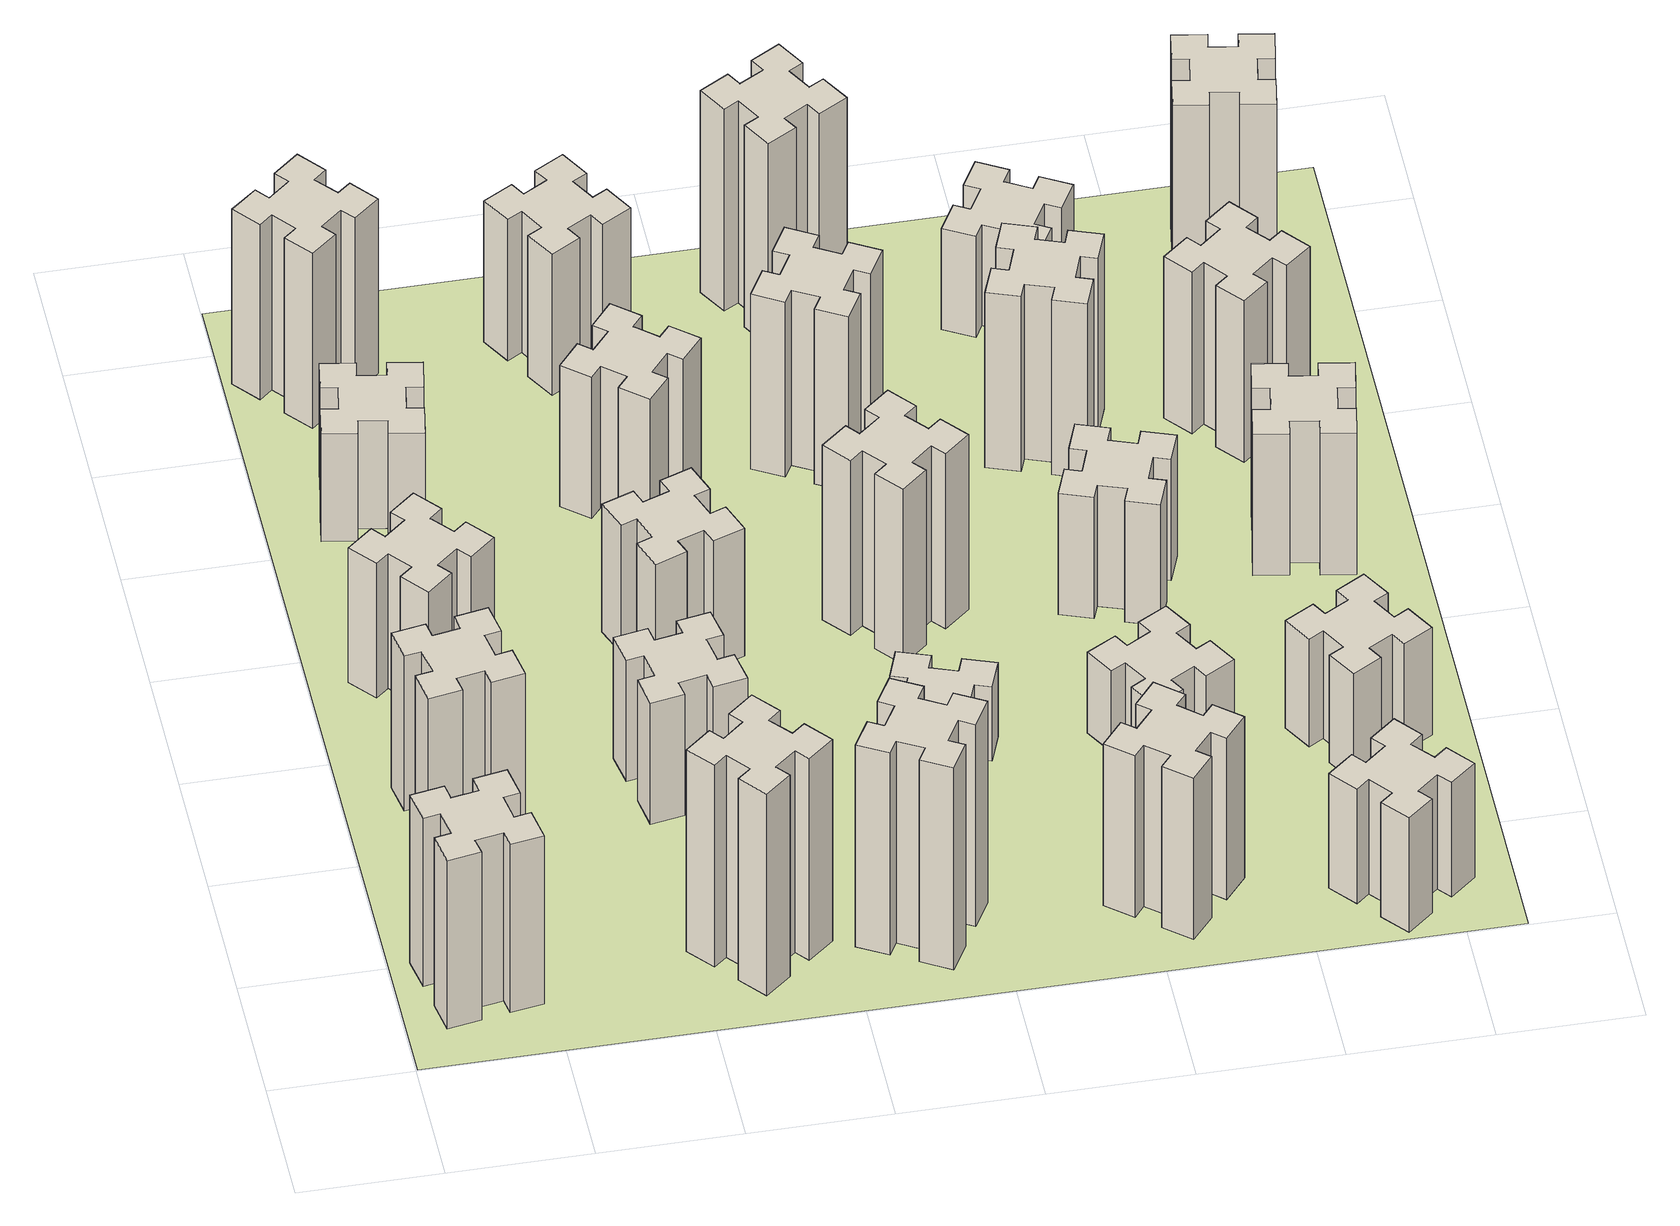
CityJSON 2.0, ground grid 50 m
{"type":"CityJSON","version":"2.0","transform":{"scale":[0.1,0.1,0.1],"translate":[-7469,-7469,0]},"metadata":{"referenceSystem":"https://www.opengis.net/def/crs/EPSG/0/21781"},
"CityObjects":{
"building1":{"type":"Building","attributes":{"class":"1000","function":"1000","usage":"1000","yearOfConstruction":2016,"roofType":"1000","measuredHeight":75,"storeysAboveGround":30,"storeysBelowGround":0},"geometry":[{"type":"Solid","lod":"1","boundaries":[[[[0,1,2,3,4,5,6,7,8,9,10,11,12,13,14,15,16,17,18,19]],[[17,16,20,21]],[[16,15,22,20]],[[15,14,23,22]],[[14,13,24,23]],[[13,12,25,24]],[[12,11,26,25]],[[11,10,27,26]],[[10,9,28,27]],[[9,8,29,28]],[[8,7,30,29]],[[7,6,31,30]],[[6,5,32,31]],[[5,4,33,32]],[[4,3,34,33]],[[3,2,35,34]],[[2,1,36,35]],[[1,0,37,36]],[[0,19,38,37]],[[19,18,39,38]],[[18,17,21,39]],[[24,25,26,27,28,29,30,31,32,33,34,35,36,37,38,39,21,20,22,23]]]]}]},
"building2":{"type":"Building","attributes":{"class":"1000","function":"1000","usage":"1000","yearOfConstruction":2016,"roofType":"1000","measuredHeight":69,"storeysAboveGround":30,"storeysBelowGround":0},"geometry":[{"type":"Solid","lod":"1","boundaries":[[[[40,41,42,43,44,45,46,47,48,49,50,51,52,53,54,55,56,57,58,59]],[[57,56,60,61]],[[56,55,62,60]],[[55,54,63,62]],[[54,53,64,63]],[[53,52,65,64]],[[52,51,66,65]],[[51,50,67,66]],[[50,49,68,67]],[[49,48,69,68]],[[48,47,70,69]],[[47,46,71,70]],[[46,45,72,71]],[[45,44,73,72]],[[44,43,74,73]],[[43,42,75,74]],[[42,41,76,75]],[[41,40,77,76]],[[40,59,78,77]],[[59,58,79,78]],[[58,57,61,79]],[[64,65,66,67,68,69,70,71,72,73,74,75,76,77,78,79,61,60,62,63]]]]}]},
"building3":{"type":"Building","attributes":{"class":"1000","function":"1000","usage":"1000","yearOfConstruction":2016,"roofType":"1000","measuredHeight":60,"storeysAboveGround":30,"storeysBelowGround":0},"geometry":[{"type":"Solid","lod":"1","boundaries":[[[[80,81,82,83,84,85,86,87,88,89,90,91,92,93,94,95,96,97,98,99]],[[97,96,100,101]],[[96,95,102,100]],[[95,94,103,102]],[[94,93,104,103]],[[93,92,105,104]],[[92,91,106,105]],[[91,90,107,106]],[[90,89,108,107]],[[89,88,109,108]],[[88,87,110,109]],[[87,86,111,110]],[[86,85,112,111]],[[85,84,113,112]],[[84,83,114,113]],[[83,82,115,114]],[[82,81,116,115]],[[81,80,117,116]],[[80,99,118,117]],[[99,98,119,118]],[[98,97,101,119]],[[104,105,106,107,108,109,110,111,112,113,114,115,116,117,118,119,101,100,102,103]]]]}]},
"building4":{"type":"Building","attributes":{"class":"1000","function":"1000","usage":"1000","yearOfConstruction":2016,"roofType":"1000","measuredHeight":48,"storeysAboveGround":30,"storeysBelowGround":0},"geometry":[{"type":"Solid","lod":"1","boundaries":[[[[120,121,122,123,124,125,126,127,128,129,130,131,132,133,134,135,136,137,138,139]],[[137,136,140,141]],[[136,135,142,140]],[[135,134,143,142]],[[134,133,144,143]],[[133,132,145,144]],[[132,131,146,145]],[[131,130,147,146]],[[130,129,148,147]],[[129,128,149,148]],[[128,127,150,149]],[[127,126,151,150]],[[126,125,152,151]],[[125,124,153,152]],[[124,123,154,153]],[[123,122,155,154]],[[122,121,156,155]],[[121,120,157,156]],[[120,139,158,157]],[[139,138,159,158]],[[138,137,141,159]],[[144,145,146,147,148,149,150,151,152,153,154,155,156,157,158,159,141,140,142,143]]]]}]},
"building5":{"type":"Building","attributes":{"class":"1000","function":"1000","usage":"1000","yearOfConstruction":2016,"roofType":"1000","measuredHeight":78,"storeysAboveGround":30,"storeysBelowGround":0},"geometry":[{"type":"Solid","lod":"1","boundaries":[[[[160,161,162,163,164,165,166,167,168,169,170,171,172,173,174,175,176,177,178,179]],[[177,176,180,181]],[[176,175,182,180]],[[175,174,183,182]],[[174,173,184,183]],[[173,172,185,184]],[[172,171,186,185]],[[171,170,187,186]],[[170,169,188,187]],[[169,168,189,188]],[[168,167,190,189]],[[167,166,191,190]],[[166,165,192,191]],[[165,164,193,192]],[[164,163,194,193]],[[163,162,195,194]],[[162,161,196,195]],[[161,160,197,196]],[[160,179,198,197]],[[179,178,199,198]],[[178,177,181,199]],[[184,185,186,187,188,189,190,191,192,193,194,195,196,197,198,199,181,180,182,183]]]]}]},
"building6":{"type":"Building","attributes":{"class":"1000","function":"1000","usage":"1000","yearOfConstruction":2016,"roofType":"1000","measuredHeight":90,"storeysAboveGround":30,"storeysBelowGround":0},"geometry":[{"type":"Solid","lod":"1","boundaries":[[[[200,201,202,203,204,205,206,207,208,209,210,211,212,213,214,215,216,217,218,219]],[[217,216,220,221]],[[216,215,222,220]],[[215,214,223,222]],[[214,213,224,223]],[[213,212,225,224]],[[212,211,226,225]],[[211,210,227,226]],[[210,209,228,227]],[[209,208,229,228]],[[208,207,230,229]],[[207,206,231,230]],[[206,205,232,231]],[[205,204,233,232]],[[204,203,234,233]],[[203,202,235,234]],[[202,201,236,235]],[[201,200,237,236]],[[200,219,238,237]],[[219,218,239,238]],[[218,217,221,239]],[[224,225,226,227,228,229,230,231,232,233,234,235,236,237,238,239,221,220,222,223]]]]}]},
"building7":{"type":"Building","attributes":{"class":"1000","function":"1000","usage":"1000","yearOfConstruction":2016,"roofType":"1000","measuredHeight":54,"storeysAboveGround":30,"storeysBelowGround":0},"geometry":[{"type":"Solid","lod":"1","boundaries":[[[[240,241,242,243,244,245,246,247,248,249,250,251,252,253,254,255,256,257,258,259]],[[257,256,260,261]],[[256,255,262,260]],[[255,254,263,262]],[[254,253,264,263]],[[253,252,265,264]],[[252,251,266,265]],[[251,250,267,266]],[[250,249,268,267]],[[249,248,269,268]],[[248,247,270,269]],[[247,246,271,270]],[[246,245,272,271]],[[245,244,273,272]],[[244,243,274,273]],[[243,242,275,274]],[[242,241,276,275]],[[241,240,277,276]],[[240,259,278,277]],[[259,258,279,278]],[[258,257,261,279]],[[264,265,266,267,268,269,270,271,272,273,274,275,276,277,278,279,261,260,262,263]]]]}]},
"building8":{"type":"Building","attributes":{"class":"1000","function":"1000","usage":"1000","yearOfConstruction":2016,"roofType":"1000","measuredHeight":57,"storeysAboveGround":30,"storeysBelowGround":0},"geometry":[{"type":"Solid","lod":"1","boundaries":[[[[280,281,282,283,284,285,286,287,288,289,290,291,292,293,294,295,296,297,298,299]],[[297,296,300,301]],[[296,295,302,300]],[[295,294,303,302]],[[294,293,304,303]],[[293,292,305,304]],[[292,291,306,305]],[[291,290,307,306]],[[290,289,308,307]],[[289,288,309,308]],[[288,287,310,309]],[[287,286,311,310]],[[286,285,312,311]],[[285,284,313,312]],[[284,283,314,313]],[[283,282,315,314]],[[282,281,316,315]],[[281,280,317,316]],[[280,299,318,317]],[[299,298,319,318]],[[298,297,301,319]],[[304,305,306,307,308,309,310,311,312,313,314,315,316,317,318,319,301,300,302,303]]]]}]},
"building9":{"type":"Building","attributes":{"class":"1000","function":"1000","usage":"1000","yearOfConstruction":2016,"roofType":"1000","measuredHeight":90,"storeysAboveGround":30,"storeysBelowGround":0},"geometry":[{"type":"Solid","lod":"1","boundaries":[[[[320,321,322,323,324,325,326,327,328,329,330,331,332,333,334,335,336,337,338,339]],[[337,336,340,341]],[[336,335,342,340]],[[335,334,343,342]],[[334,333,344,343]],[[333,332,345,344]],[[332,331,346,345]],[[331,330,347,346]],[[330,329,348,347]],[[329,328,349,348]],[[328,327,350,349]],[[327,326,351,350]],[[326,325,352,351]],[[325,324,353,352]],[[324,323,354,353]],[[323,322,355,354]],[[322,321,356,355]],[[321,320,357,356]],[[320,339,358,357]],[[339,338,359,358]],[[338,337,341,359]],[[344,345,346,347,348,349,350,351,352,353,354,355,356,357,358,359,341,340,342,343]]]]}]},
"building10":{"type":"Building","attributes":{"class":"1000","function":"1000","usage":"1000","yearOfConstruction":2016,"roofType":"1000","measuredHeight":63,"storeysAboveGround":30,"storeysBelowGround":0},"geometry":[{"type":"Solid","lod":"1","boundaries":[[[[360,361,362,363,364,365,366,367,368,369,370,371,372,373,374,375,376,377,378,379]],[[377,376,380,381]],[[376,375,382,380]],[[375,374,383,382]],[[374,373,384,383]],[[373,372,385,384]],[[372,371,386,385]],[[371,370,387,386]],[[370,369,388,387]],[[369,368,389,388]],[[368,367,390,389]],[[367,366,391,390]],[[366,365,392,391]],[[365,364,393,392]],[[364,363,394,393]],[[363,362,395,394]],[[362,361,396,395]],[[361,360,397,396]],[[360,379,398,397]],[[379,378,399,398]],[[378,377,381,399]],[[384,385,386,387,388,389,390,391,392,393,394,395,396,397,398,399,381,380,382,383]]]]}]},
"building11":{"type":"Building","attributes":{"class":"1000","function":"1000","usage":"1000","yearOfConstruction":2016,"roofType":"1000","measuredHeight":63,"storeysAboveGround":30,"storeysBelowGround":0},"geometry":[{"type":"Solid","lod":"1","boundaries":[[[[400,401,402,403,404,405,406,407,408,409,410,411,412,413,414,415,416,417,418,419]],[[417,416,420,421]],[[416,415,422,420]],[[415,414,423,422]],[[414,413,424,423]],[[413,412,425,424]],[[412,411,426,425]],[[411,410,427,426]],[[410,409,428,427]],[[409,408,429,428]],[[408,407,430,429]],[[407,406,431,430]],[[406,405,432,431]],[[405,404,433,432]],[[404,403,434,433]],[[403,402,435,434]],[[402,401,436,435]],[[401,400,437,436]],[[400,419,438,437]],[[419,418,439,438]],[[418,417,421,439]],[[424,425,426,427,428,429,430,431,432,433,434,435,436,437,438,439,421,420,422,423]]]]}]},
"building12":{"type":"Building","attributes":{"class":"1000","function":"1000","usage":"1000","yearOfConstruction":2016,"roofType":"1000","measuredHeight":33,"storeysAboveGround":30,"storeysBelowGround":0},"geometry":[{"type":"Solid","lod":"1","boundaries":[[[[440,441,442,443,444,445,446,447,448,449,450,451,452,453,454,455,456,457,458,459]],[[457,456,460,461]],[[456,455,462,460]],[[455,454,463,462]],[[454,453,464,463]],[[453,452,465,464]],[[452,451,466,465]],[[451,450,467,466]],[[450,449,468,467]],[[449,448,469,468]],[[448,447,470,469]],[[447,446,471,470]],[[446,445,472,471]],[[445,444,473,472]],[[444,443,474,473]],[[443,442,475,474]],[[442,441,476,475]],[[441,440,477,476]],[[440,459,478,477]],[[459,458,479,478]],[[458,457,461,479]],[[464,465,466,467,468,469,470,471,472,473,474,475,476,477,478,479,461,460,462,463]]]]}]},
"building13":{"type":"Building","attributes":{"class":"1000","function":"1000","usage":"1000","yearOfConstruction":2016,"roofType":"1000","measuredHeight":78,"storeysAboveGround":30,"storeysBelowGround":0},"geometry":[{"type":"Solid","lod":"1","boundaries":[[[[480,481,482,483,484,485,486,487,488,489,490,491,492,493,494,495,496,497,498,499]],[[497,496,500,501]],[[496,495,502,500]],[[495,494,503,502]],[[494,493,504,503]],[[493,492,505,504]],[[492,491,506,505]],[[491,490,507,506]],[[490,489,508,507]],[[489,488,509,508]],[[488,487,510,509]],[[487,486,511,510]],[[486,485,512,511]],[[485,484,513,512]],[[484,483,514,513]],[[483,482,515,514]],[[482,481,516,515]],[[481,480,517,516]],[[480,499,518,517]],[[499,498,519,518]],[[498,497,501,519]],[[504,505,506,507,508,509,510,511,512,513,514,515,516,517,518,519,501,500,502,503]]]]}]},
"building14":{"type":"Building","attributes":{"class":"1000","function":"1000","usage":"1000","yearOfConstruction":2016,"roofType":"1000","measuredHeight":78,"storeysAboveGround":30,"storeysBelowGround":0},"geometry":[{"type":"Solid","lod":"1","boundaries":[[[[520,521,522,523,524,525,526,527,528,529,530,531,532,533,534,535,536,537,538,539]],[[537,536,540,541]],[[536,535,542,540]],[[535,534,543,542]],[[534,533,544,543]],[[533,532,545,544]],[[532,531,546,545]],[[531,530,547,546]],[[530,529,548,547]],[[529,528,549,548]],[[528,527,550,549]],[[527,526,551,550]],[[526,525,552,551]],[[525,524,553,552]],[[524,523,554,553]],[[523,522,555,554]],[[522,521,556,555]],[[521,520,557,556]],[[520,539,558,557]],[[539,538,559,558]],[[538,537,541,559]],[[544,545,546,547,548,549,550,551,552,553,554,555,556,557,558,559,541,540,542,543]]]]}]},
"building15":{"type":"Building","attributes":{"class":"1000","function":"1000","usage":"1000","yearOfConstruction":2016,"roofType":"1000","measuredHeight":72,"storeysAboveGround":30,"storeysBelowGround":0},"geometry":[{"type":"Solid","lod":"1","boundaries":[[[[560,561,562,563,564,565,566,567,568,569,570,571,572,573,574,575,576,577,578,579]],[[577,576,580,581]],[[576,575,582,580]],[[575,574,583,582]],[[574,573,584,583]],[[573,572,585,584]],[[572,571,586,585]],[[571,570,587,586]],[[570,569,588,587]],[[569,568,589,588]],[[568,567,590,589]],[[567,566,591,590]],[[566,565,592,591]],[[565,564,593,592]],[[564,563,594,593]],[[563,562,595,594]],[[562,561,596,595]],[[561,560,597,596]],[[560,579,598,597]],[[579,578,599,598]],[[578,577,581,599]],[[584,585,586,587,588,589,590,591,592,593,594,595,596,597,598,599,581,580,582,583]]]]}]},
"building16":{"type":"Building","attributes":{"class":"1000","function":"1000","usage":"1000","yearOfConstruction":2016,"roofType":"1000","measuredHeight":90,"storeysAboveGround":30,"storeysBelowGround":0},"geometry":[{"type":"Solid","lod":"1","boundaries":[[[[600,601,602,603,604,605,606,607,608,609,610,611,612,613,614,615,616,617,618,619]],[[617,616,620,621]],[[616,615,622,620]],[[615,614,623,622]],[[614,613,624,623]],[[613,612,625,624]],[[612,611,626,625]],[[611,610,627,626]],[[610,609,628,627]],[[609,608,629,628]],[[608,607,630,629]],[[607,606,631,630]],[[606,605,632,631]],[[605,604,633,632]],[[604,603,634,633]],[[603,602,635,634]],[[602,601,636,635]],[[601,600,637,636]],[[600,619,638,637]],[[619,618,639,638]],[[618,617,621,639]],[[624,625,626,627,628,629,630,631,632,633,634,635,636,637,638,639,621,620,622,623]]]]}]},
"building17":{"type":"Building","attributes":{"class":"1000","function":"1000","usage":"1000","yearOfConstruction":2016,"roofType":"1000","measuredHeight":36,"storeysAboveGround":30,"storeysBelowGround":0},"geometry":[{"type":"Solid","lod":"1","boundaries":[[[[640,641,642,643,644,645,646,647,648,649,650,651,652,653,654,655,656,657,658,659]],[[657,656,660,661]],[[656,655,662,660]],[[655,654,663,662]],[[654,653,664,663]],[[653,652,665,664]],[[652,651,666,665]],[[651,650,667,666]],[[650,649,668,667]],[[649,648,669,668]],[[648,647,670,669]],[[647,646,671,670]],[[646,645,672,671]],[[645,644,673,672]],[[644,643,674,673]],[[643,642,675,674]],[[642,641,676,675]],[[641,640,677,676]],[[640,659,678,677]],[[659,658,679,678]],[[658,657,661,679]],[[664,665,666,667,668,669,670,671,672,673,674,675,676,677,678,679,661,660,662,663]]]]}]},
"building18":{"type":"Building","attributes":{"class":"1000","function":"1000","usage":"1000","yearOfConstruction":2016,"roofType":"1000","measuredHeight":54,"storeysAboveGround":30,"storeysBelowGround":0},"geometry":[{"type":"Solid","lod":"1","boundaries":[[[[680,681,682,683,684,685,686,687,688,689,690,691,692,693,694,695,696,697,698,699]],[[697,696,700,701]],[[696,695,702,700]],[[695,694,703,702]],[[694,693,704,703]],[[693,692,705,704]],[[692,691,706,705]],[[691,690,707,706]],[[690,689,708,707]],[[689,688,709,708]],[[688,687,710,709]],[[687,686,711,710]],[[686,685,712,711]],[[685,684,713,712]],[[684,683,714,713]],[[683,682,715,714]],[[682,681,716,715]],[[681,680,717,716]],[[680,699,718,717]],[[699,698,719,718]],[[698,697,701,719]],[[704,705,706,707,708,709,710,711,712,713,714,715,716,717,718,719,701,700,702,703]]]]}]},
"building19":{"type":"Building","attributes":{"class":"1000","function":"1000","usage":"1000","yearOfConstruction":2016,"roofType":"1000","measuredHeight":78,"storeysAboveGround":30,"storeysBelowGround":0},"geometry":[{"type":"Solid","lod":"1","boundaries":[[[[720,721,722,723,724,725,726,727,728,729,730,731,732,733,734,735,736,737,738,739]],[[737,736,740,741]],[[736,735,742,740]],[[735,734,743,742]],[[734,733,744,743]],[[733,732,745,744]],[[732,731,746,745]],[[731,730,747,746]],[[730,729,748,747]],[[729,728,749,748]],[[728,727,750,749]],[[727,726,751,750]],[[726,725,752,751]],[[725,724,753,752]],[[724,723,754,753]],[[723,722,755,754]],[[722,721,756,755]],[[721,720,757,756]],[[720,739,758,757]],[[739,738,759,758]],[[738,737,741,759]],[[744,745,746,747,748,749,750,751,752,753,754,755,756,757,758,759,741,740,742,743]]]]}]},
"building20":{"type":"Building","attributes":{"class":"1000","function":"1000","usage":"1000","yearOfConstruction":2016,"roofType":"1000","measuredHeight":51,"storeysAboveGround":30,"storeysBelowGround":0},"geometry":[{"type":"Solid","lod":"1","boundaries":[[[[760,761,762,763,764,765,766,767,768,769,770,771,772,773,774,775,776,777,778,779]],[[777,776,780,781]],[[776,775,782,780]],[[775,774,783,782]],[[774,773,784,783]],[[773,772,785,784]],[[772,771,786,785]],[[771,770,787,786]],[[770,769,788,787]],[[769,768,789,788]],[[768,767,790,789]],[[767,766,791,790]],[[766,765,792,791]],[[765,764,793,792]],[[764,763,794,793]],[[763,762,795,794]],[[762,761,796,795]],[[761,760,797,796]],[[760,779,798,797]],[[779,778,799,798]],[[778,777,781,799]],[[784,785,786,787,788,789,790,791,792,793,794,795,796,797,798,799,781,780,782,783]]]]}]},
"building21":{"type":"Building","attributes":{"class":"1000","function":"1000","usage":"1000","yearOfConstruction":2016,"roofType":"1000","measuredHeight":45,"storeysAboveGround":30,"storeysBelowGround":0},"geometry":[{"type":"Solid","lod":"1","boundaries":[[[[800,801,802,803,804,805,806,807,808,809,810,811,812,813,814,815,816,817,818,819]],[[817,816,820,821]],[[816,815,822,820]],[[815,814,823,822]],[[814,813,824,823]],[[813,812,825,824]],[[812,811,826,825]],[[811,810,827,826]],[[810,809,828,827]],[[809,808,829,828]],[[808,807,830,829]],[[807,806,831,830]],[[806,805,832,831]],[[805,804,833,832]],[[804,803,834,833]],[[803,802,835,834]],[[802,801,836,835]],[[801,800,837,836]],[[800,819,838,837]],[[819,818,839,838]],[[818,817,821,839]],[[824,825,826,827,828,829,830,831,832,833,834,835,836,837,838,839,821,820,822,823]]]]}]},
"building22":{"type":"Building","attributes":{"class":"1000","function":"1000","usage":"1000","yearOfConstruction":2016,"roofType":"1000","measuredHeight":48,"storeysAboveGround":30,"storeysBelowGround":0},"geometry":[{"type":"Solid","lod":"1","boundaries":[[[[840,841,842,843,844,845,846,847,848,849,850,851,852,853,854,855,856,857,858,859]],[[857,856,860,861]],[[856,855,862,860]],[[855,854,863,862]],[[854,853,864,863]],[[853,852,865,864]],[[852,851,866,865]],[[851,850,867,866]],[[850,849,868,867]],[[849,848,869,868]],[[848,847,870,869]],[[847,846,871,870]],[[846,845,872,871]],[[845,844,873,872]],[[844,843,874,873]],[[843,842,875,874]],[[842,841,876,875]],[[841,840,877,876]],[[840,859,878,877]],[[859,858,879,878]],[[858,857,861,879]],[[864,865,866,867,868,869,870,871,872,873,874,875,876,877,878,879,861,860,862,863]]]]}]},
"building23":{"type":"Building","attributes":{"class":"1000","function":"1000","usage":"1000","yearOfConstruction":2016,"roofType":"1000","measuredHeight":63,"storeysAboveGround":30,"storeysBelowGround":0},"geometry":[{"type":"Solid","lod":"1","boundaries":[[[[880,881,882,883,884,885,886,887,888,889,890,891,892,893,894,895,896,897,898,899]],[[897,896,900,901]],[[896,895,902,900]],[[895,894,903,902]],[[894,893,904,903]],[[893,892,905,904]],[[892,891,906,905]],[[891,890,907,906]],[[890,889,908,907]],[[889,888,909,908]],[[888,887,910,909]],[[887,886,911,910]],[[886,885,912,911]],[[885,884,913,912]],[[884,883,914,913]],[[883,882,915,914]],[[882,881,916,915]],[[881,880,917,916]],[[880,899,918,917]],[[899,898,919,918]],[[898,897,901,919]],[[904,905,906,907,908,909,910,911,912,913,914,915,916,917,918,919,901,900,902,903]]]]}]},
"building24":{"type":"Building","attributes":{"class":"1000","function":"1000","usage":"1000","yearOfConstruction":2016,"roofType":"1000","measuredHeight":72,"storeysAboveGround":30,"storeysBelowGround":0},"geometry":[{"type":"Solid","lod":"1","boundaries":[[[[920,921,922,923,924,925,926,927,928,929,930,931,932,933,934,935,936,937,938,939]],[[937,936,940,941]],[[936,935,942,940]],[[935,934,943,942]],[[934,933,944,943]],[[933,932,945,944]],[[932,931,946,945]],[[931,930,947,946]],[[930,929,948,947]],[[929,928,949,948]],[[928,927,950,949]],[[927,926,951,950]],[[926,925,952,951]],[[925,924,953,952]],[[924,923,954,953]],[[923,922,955,954]],[[922,921,956,955]],[[921,920,957,956]],[[920,939,958,957]],[[939,938,959,958]],[[938,937,941,959]],[[944,945,946,947,948,949,950,951,952,953,954,955,956,957,958,959,941,940,942,943]]]]}]},
"building25":{"type":"Building","attributes":{"class":"1000","function":"1000","usage":"1000","yearOfConstruction":2016,"roofType":"1000","measuredHeight":84,"storeysAboveGround":30,"storeysBelowGround":0},"geometry":[{"type":"Solid","lod":"1","boundaries":[[[[960,961,962,963,964,965,966,967,968,969,970,971,972,973,974,975,976,977,978,979]],[[977,976,980,981]],[[976,975,982,980]],[[975,974,983,982]],[[974,973,984,983]],[[973,972,985,984]],[[972,971,986,985]],[[971,970,987,986]],[[970,969,988,987]],[[969,968,989,988]],[[968,967,990,989]],[[967,966,991,990]],[[966,965,992,991]],[[965,964,993,992]],[[964,963,994,993]],[[963,962,995,994]],[[962,961,996,995]],[[961,960,997,996]],[[960,979,998,997]],[[979,978,999,998]],[[978,977,981,999]],[[984,985,986,987,988,989,990,991,992,993,994,995,996,997,998,999,981,980,982,983]]]]}]},
"landuse1":{"type":"LandUse","attributes":{"name":"plot1","function":"1010"},"geometry":[{"type":"MultiSurface","lod":"1","boundaries":[[[1000,1001,1002,1003]]]}]}
},
"vertices":[
[305,492,0],[207,475,0],[197,534,0],[78,513,0],[99,395,0],[158,405,0],[176,307,0],[117,297,0],[137,178,0],[256,199,0],[245,258,0],[344,276,0],[354,217,0],[472,237,0],[451,356,0],[392,345,0],[375,444,0],[434,454,0],[413,572,0],[295,551,0],[375,444,750],[434,454,750],[392,345,750],[451,356,750],[472,237,750],[354,217,750],[344,276,750],[245,258,750],[256,199,750],[137,178,750],[117,297,750],[176,307,750],[158,405,750],[99,395,750],[78,513,750],[197,534,750],[207,475,750],[305,492,750],[295,551,750],[413,572,750],
[492,1185,0],[475,1284,0],[534,1294,0],[513,1412,0],[395,1391,0],[405,1332,0],[307,1315,0],[297,1374,0],[178,1353,0],[199,1235,0],[258,1245,0],[276,1147,0],[217,1137,0],[237,1018,0],[356,1039,0],[345,1098,0],[444,1116,0],[454,1057,0],[572,1077,0],[551,1196,0],[444,1116,690],[454,1057,690],[345,1098,690],[356,1039,690],[237,1018,690],[217,1137,690],[276,1147,690],[258,1245,690],[199,1235,690],[178,1353,690],[297,1374,690],[307,1315,690],[405,1332,690],[395,1391,690],[513,1412,690],[534,1294,690],[475,1284,690],[492,1185,690],[551,1196,690],[572,1077,690],
[259,1823,0],[323,1746,0],[277,1708,0],[354,1616,0],[446,1693,0],[408,1739,0],[484,1803,0],[523,1757,0],[615,1834,0],[538,1926,0],[492,1888,0],[427,1964,0],[473,2003,0],[396,2095,0],[304,2018,0],[343,1972,0],[266,1907,0],[228,1953,0],[136,1876,0],[213,1784,0],[266,1907,600],[228,1953,600],[343,1972,600],[304,2018,600],[396,2095,600],[473,2003,600],[427,1964,600],[492,1888,600],[538,1926,600],[615,1834,600],[523,1757,600],[484,1803,600],[408,1739,600],[446,1693,600],[354,1616,600],[277,1708,600],[323,1746,600],[259,1823,600],[213,1784,600],[136,1876,600],
[475,2627,0],[492,2725,0],[551,2715,0],[572,2833,0],[454,2854,0],[444,2795,0],[345,2812,0],[356,2871,0],[237,2892,0],[217,2774,0],[276,2764,0],[258,2665,0],[199,2676,0],[178,2557,0],[297,2537,0],[307,2596,0],[405,2578,0],[395,2519,0],[513,2498,0],[534,2617,0],[405,2578,480],[395,2519,480],[307,2596,480],[297,2537,480],[178,2557,480],[199,2676,480],[258,2665,480],[276,2764,480],[217,2774,480],[237,2892,480],[356,2871,480],[345,2812,480],[444,2795,480],[454,2854,480],[572,2833,480],[551,2715,480],[492,2725,480],[475,2627,480],[534,2617,480],[513,2498,480],
[308,3219,0],[384,3283,0],[423,3237,0],[515,3314,0],[438,3406,0],[392,3368,0],[327,3444,0],[373,3483,0],[296,3575,0],[204,3498,0],[243,3452,0],[166,3387,0],[128,3433,0],[36,3356,0],[113,3264,0],[159,3303,0],[223,3226,0],[177,3188,0],[254,3096,0],[346,3173,0],[223,3226,780],[177,3188,780],[159,3303,780],[113,3264,780],[36,3356,780],[128,3433,780],[166,3387,780],[243,3452,780],[204,3498,780],[296,3575,780],[373,3483,780],[327,3444,780],[392,3368,780],[438,3406,780],[515,3314,780],[423,3237,780],[384,3283,780],[308,3219,780],[346,3173,780],[254,3096,780],
[1099,343,0],[1163,266,0],[1117,228,0],[1194,136,0],[1286,213,0],[1248,259,0],[1324,323,0],[1363,277,0],[1455,354,0],[1378,446,0],[1332,408,0],[1267,484,0],[1313,523,0],[1236,615,0],[1144,538,0],[1183,492,0],[1106,427,0],[1068,473,0],[976,396,0],[1053,304,0],[1106,427,900],[1068,473,900],[1183,492,900],[1144,538,900],[1236,615,900],[1313,523,900],[1267,484,900],[1332,408,900],[1378,446,900],[1455,354,900],[1363,277,900],[1324,323,900],[1248,259,900],[1286,213,900],[1194,136,900],[1117,228,900],[1163,266,900],[1099,343,900],[1053,304,900],[976,396,900],
[1232,1185,0],[1215,1284,0],[1274,1294,0],[1253,1412,0],[1135,1391,0],[1145,1332,0],[1047,1315,0],[1037,1374,0],[918,1353,0],[939,1235,0],[998,1245,0],[1016,1147,0],[957,1137,0],[977,1018,0],[1096,1039,0],[1085,1098,0],[1184,1116,0],[1194,1057,0],[1312,1077,0],[1291,1196,0],[1184,1116,540],[1194,1057,540],[1085,1098,540],[1096,1039,540],[977,1018,540],[957,1137,540],[1016,1147,540],[998,1245,540],[939,1235,540],[918,1353,540],[1037,1374,540],[1047,1315,540],[1145,1332,540],[1135,1391,540],[1253,1412,540],[1274,1294,540],[1215,1284,540],[1232,1185,540],[1291,1196,540],[1312,1077,540],
[1336,1846,0],[1302,1940,0],[1358,1960,0],[1317,2073,0],[1204,2032,0],[1225,1976,0],[1131,1942,0],[1110,1998,0],[997,1957,0],[1039,1844,0],[1095,1865,0],[1129,1771,0],[1073,1750,0],[1114,1637,0],[1227,1679,0],[1206,1735,0],[1300,1769,0],[1320,1713,0],[1433,1754,0],[1392,1867,0],[1300,1769,570],[1320,1713,570],[1206,1735,570],[1227,1679,570],[1114,1637,570],[1073,1750,570],[1129,1771,570],[1095,1865,570],[1039,1844,570],[997,1957,570],[1110,1998,570],[1131,1942,570],[1225,1976,570],[1204,2032,570],[1317,2073,570],[1358,1960,570],[1302,1940,570],[1336,1846,570],[1392,1867,570],[1433,1754,570],
[1657,305,0],[1744,255,0],[1714,203,0],[1818,143,0],[1878,247,0],[1826,277,0],[1876,364,0],[1928,334,0],[1988,438,0],[1884,498,0],[1854,446,0],[1767,496,0],[1797,548,0],[1693,608,0],[1633,504,0],[1685,474,0],[1635,387,0],[1583,417,0],[1523,313,0],[1627,253,0],[1635,387,900],[1583,417,900],[1685,474,900],[1633,504,900],[1693,608,900],[1797,548,900],[1767,496,900],[1854,446,900],[1884,498,900],[1988,438,900],[1928,334,900],[1876,364,900],[1826,277,900],[1878,247,900],[1818,143,900],[1714,203,900],[1744,255,900],[1657,305,900],[1627,253,900],[1523,313,900],
[1267,2486,0],[1332,2563,0],[1378,2524,0],[1455,2616,0],[1363,2693,0],[1324,2647,0],[1248,2712,0],[1286,2758,0],[1194,2835,0],[1117,2743,0],[1163,2704,0],[1099,2628,0],[1053,2666,0],[976,2574,0],[1068,2497,0],[1106,2543,0],[1183,2479,0],[1144,2433,0],[1236,2356,0],[1313,2448,0],[1183,2479,630],[1144,2433,630],[1106,2543,630],[1068,2497,630],[976,2574,630],[1053,2666,630],[1099,2628,630],[1163,2704,630],[1117,2743,630],[1194,2835,630],[1286,2758,630],[1248,2712,630],[1324,2647,630],[1363,2693,630],[1455,2616,630],[1378,2524,630],[1332,2563,630],[1267,2486,630],[1313,2448,630],[1236,2356,630],
[1104,3456,0],[1017,3406,0],[987,3458,0],[883,3398,0],[943,3294,0],[995,3324,0],[1045,3237,0],[993,3207,0],[1053,3103,0],[1157,3163,0],[1127,3215,0],[1214,3265,0],[1244,3213,0],[1348,3273,0],[1288,3377,0],[1236,3347,0],[1186,3434,0],[1238,3464,0],[1178,3568,0],[1074,3508,0],[1186,3434,630],[1238,3464,630],[1236,3347,630],[1288,3377,630],[1348,3273,630],[1244,3213,630],[1214,3265,630],[1127,3215,630],[1157,3163,630],[1053,3103,630],[993,3207,630],[1045,3237,630],[995,3324,630],[943,3294,630],[883,3398,630],[987,3458,630],[1017,3406,630],[1104,3456,630],[1074,3508,630],[1178,3568,630],
[1871,1029,0],[1965,995,0],[1944,939,0],[2057,897,0],[2098,1010,0],[2042,1031,0],[2076,1125,0],[2132,1104,0],[2173,1217,0],[2060,1258,0],[2040,1202,0],[1946,1236,0],[1967,1292,0],[1854,1333,0],[1813,1220,0],[1869,1200,0],[1835,1106,0],[1779,1127,0],[1737,1014,0],[1850,973,0],[1835,1106,330],[1779,1127,330],[1869,1200,330],[1813,1220,330],[1854,1333,330],[1967,1292,330],[1946,1236,330],[2040,1202,330],[2060,1258,330],[2173,1217,330],[2132,1104,330],[2076,1125,330],[2042,1031,330],[2098,1010,330],[2057,897,330],[1944,939,330],[1965,995,330],[1871,1029,330],[1850,973,330],[1737,1014,330],
[1839,1823,0],[1903,1746,0],[1857,1708,0],[1934,1616,0],[2026,1693,0],[1988,1739,0],[2064,1803,0],[2103,1757,0],[2195,1834,0],[2118,1926,0],[2072,1888,0],[2007,1964,0],[2053,2003,0],[1976,2095,0],[1884,2018,0],[1923,1972,0],[1846,1907,0],[1808,1953,0],[1716,1876,0],[1793,1784,0],[1846,1907,780],[1808,1953,780],[1923,1972,780],[1884,2018,780],[1976,2095,780],[2053,2003,780],[2007,1964,780],[2072,1888,780],[2118,1926,780],[2195,1834,780],[2103,1757,780],[2064,1803,780],[1988,1739,780],[2026,1693,780],[1934,1616,780],[1857,1708,780],[1903,1746,780],[1839,1823,780],[1793,1784,780],[1716,1876,780],
[1926,2597,0],[1976,2684,0],[2028,2654,0],[2088,2758,0],[1984,2818,0],[1954,2766,0],[1867,2816,0],[1897,2868,0],[1793,2928,0],[1733,2824,0],[1785,2794,0],[1735,2707,0],[1683,2737,0],[1623,2633,0],[1727,2573,0],[1757,2625,0],[1844,2575,0],[1814,2523,0],[1918,2463,0],[1978,2567,0],[1844,2575,780],[1814,2523,780],[1757,2625,780],[1727,2573,780],[1623,2633,780],[1683,2737,780],[1735,2707,780],[1785,2794,780],[1733,2824,780],[1793,2928,780],[1897,2868,780],[1867,2816,780],[1954,2766,780],[1984,2818,780],[2088,2758,780],[2028,2654,780],[1976,2684,780],[1926,2597,780],[1978,2567,780],[1918,2463,780],
[2486,323,0],[2563,259,0],[2524,213,0],[2616,136,0],[2693,228,0],[2647,266,0],[2712,343,0],[2758,304,0],[2835,396,0],[2743,473,0],[2704,427,0],[2628,492,0],[2666,538,0],[2574,615,0],[2497,523,0],[2543,484,0],[2479,408,0],[2433,446,0],[2356,354,0],[2448,277,0],[2479,408,720],[2433,446,720],[2543,484,720],[2497,523,720],[2574,615,720],[2666,538,720],[2628,492,720],[2704,427,720],[2743,473,720],[2835,396,720],[2758,304,720],[2712,343,720],[2647,266,720],[2693,228,720],[2616,136,720],[2524,213,720],[2563,259,720],[2486,323,720],[2448,277,720],[2356,354,720],
[1844,3556,0],[1757,3506,0],[1727,3558,0],[1623,3498,0],[1683,3394,0],[1735,3424,0],[1785,3337,0],[1733,3307,0],[1793,3203,0],[1897,3263,0],[1867,3315,0],[1954,3365,0],[1984,3313,0],[2088,3373,0],[2028,3477,0],[1976,3447,0],[1926,3534,0],[1978,3564,0],[1918,3668,0],[1814,3608,0],[1926,3534,900],[1978,3564,900],[1976,3447,900],[2028,3477,900],[2088,3373,900],[1984,3313,900],[1954,3365,900],[1867,3315,900],[1897,3263,900],[1793,3203,900],[1733,3307,900],[1785,3337,900],[1735,3424,900],[1683,3394,900],[1623,3498,900],[1727,3558,900],[1757,3506,900],[1844,3556,900],[1814,3608,900],[1918,3668,900],
[2575,1104,0],[2625,1017,0],[2573,987,0],[2633,883,0],[2737,943,0],[2707,995,0],[2794,1045,0],[2824,993,0],[2928,1053,0],[2868,1157,0],[2816,1127,0],[2766,1214,0],[2818,1244,0],[2758,1348,0],[2654,1288,0],[2684,1236,0],[2597,1186,0],[2567,1238,0],[2463,1178,0],[2523,1074,0],[2597,1186,360],[2567,1238,360],[2684,1236,360],[2654,1288,360],[2758,1348,360],[2818,1244,360],[2766,1214,360],[2816,1127,360],[2868,1157,360],[2928,1053,360],[2824,993,360],[2794,1045,360],[2707,995,360],[2737,943,360],[2633,883,360],[2573,987,360],[2625,1017,360],[2575,1104,360],[2523,1074,360],[2463,1178,360],
[2611,1769,0],[2705,1735,0],[2684,1679,0],[2797,1637,0],[2838,1750,0],[2782,1771,0],[2816,1865,0],[2872,1844,0],[2913,1957,0],[2800,1998,0],[2780,1942,0],[2686,1976,0],[2707,2032,0],[2594,2073,0],[2553,1960,0],[2609,1940,0],[2575,1846,0],[2519,1867,0],[2477,1754,0],[2590,1713,0],[2575,1846,540],[2519,1867,540],[2609,1940,540],[2553,1960,540],[2594,2073,540],[2707,2032,540],[2686,1976,540],[2780,1942,540],[2800,1998,540],[2913,1957,540],[2872,1844,540],[2816,1865,540],[2782,1771,540],[2838,1750,540],[2797,1637,540],[2684,1679,540],[2705,1735,540],[2611,1769,540],[2590,1713,540],[2477,1754,540],
[2511,2509,0],[2605,2475,0],[2584,2419,0],[2697,2377,0],[2738,2490,0],[2682,2511,0],[2716,2605,0],[2772,2584,0],[2813,2697,0],[2700,2738,0],[2680,2682,0],[2586,2716,0],[2607,2772,0],[2494,2813,0],[2453,2700,0],[2509,2680,0],[2475,2586,0],[2419,2607,0],[2377,2494,0],[2490,2453,0],[2475,2586,780],[2419,2607,780],[2509,2680,780],[2453,2700,780],[2494,2813,780],[2607,2772,780],[2586,2716,780],[2680,2682,780],[2700,2738,780],[2813,2697,780],[2772,2584,780],[2716,2605,780],[2682,2511,780],[2738,2490,780],[2697,2377,780],[2584,2419,780],[2605,2475,780],[2511,2509,780],[2490,2453,780],[2377,2494,780],
[3368,159,0],[3444,223,0],[3483,177,0],[3575,254,0],[3498,346,0],[3452,308,0],[3387,384,0],[3433,423,0],[3356,515,0],[3264,438,0],[3303,392,0],[3226,327,0],[3188,373,0],[3096,296,0],[3173,204,0],[3219,243,0],[3283,166,0],[3237,128,0],[3314,36,0],[3406,113,0],[3283,166,510],[3237,128,510],[3219,243,510],[3173,204,510],[3096,296,510],[3188,373,510],[3226,327,510],[3303,392,510],[3264,438,510],[3356,515,510],[3433,423,510],[3387,384,510],[3452,308,510],[3498,346,510],[3575,254,510],[3483,177,510],[3444,223,510],[3368,159,510],[3406,113,510],[3314,36,510],
[2497,3165,0],[2584,3115,0],[2554,3063,0],[2658,3003,0],[2718,3107,0],[2666,3137,0],[2716,3224,0],[2768,3194,0],[2828,3298,0],[2724,3358,0],[2694,3306,0],[2607,3356,0],[2637,3408,0],[2533,3468,0],[2473,3364,0],[2525,3334,0],[2475,3247,0],[2423,3277,0],[2363,3173,0],[2467,3113,0],[2475,3247,450],[2423,3277,450],[2525,3334,450],[2473,3364,450],[2533,3468,450],[2637,3408,450],[2607,3356,450],[2694,3306,450],[2724,3358,450],[2828,3298,450],[2768,3194,450],[2716,3224,450],[2666,3137,450],[2718,3107,450],[2658,3003,450],[2554,3063,450],[2584,3115,450],[2497,3165,450],[2467,3113,450],[2363,3173,450],
[3456,1027,0],[3406,1114,0],[3458,1144,0],[3398,1248,0],[3294,1188,0],[3324,1136,0],[3237,1086,0],[3207,1138,0],[3103,1078,0],[3163,974,0],[3215,1004,0],[3265,917,0],[3213,887,0],[3273,783,0],[3377,843,0],[3347,895,0],[3434,945,0],[3464,893,0],[3568,953,0],[3508,1057,0],[3434,945,480],[3464,893,480],[3347,895,480],[3377,843,480],[3273,783,480],[3213,887,480],[3265,917,480],[3215,1004,480],[3163,974,480],[3103,1078,480],[3207,1138,480],[3237,1086,480],[3324,1136,480],[3294,1188,480],[3398,1248,480],[3458,1144,480],[3406,1114,480],[3456,1027,480],[3508,1057,480],[3568,953,480],
[3404,2055,0],[3305,2072,0],[3316,2131,0],[3197,2152,0],[3177,2034,0],[3236,2024,0],[3218,1925,0],[3159,1936,0],[3138,1817,0],[3257,1797,0],[3267,1856,0],[3365,1838,0],[3355,1779,0],[3473,1758,0],[3494,1877,0],[3435,1887,0],[3452,1985,0],[3511,1975,0],[3532,2093,0],[3414,2114,0],[3452,1985,630],[3511,1975,630],[3435,1887,630],[3494,1877,630],[3473,1758,630],[3355,1779,630],[3365,1838,630],[3267,1856,630],[3257,1797,630],[3138,1817,630],[3159,1936,630],[3218,1925,630],[3236,2024,630],[3177,2034,630],[3197,2152,630],[3316,2131,630],[3305,2072,630],[3404,2055,630],[3414,2114,630],[3532,2093,630],
[3119,2563,0],[3183,2486,0],[3137,2448,0],[3214,2356,0],[3306,2433,0],[3268,2479,0],[3344,2543,0],[3383,2497,0],[3475,2574,0],[3398,2666,0],[3352,2628,0],[3287,2704,0],[3333,2743,0],[3256,2835,0],[3164,2758,0],[3203,2712,0],[3126,2647,0],[3088,2693,0],[2996,2616,0],[3073,2524,0],[3126,2647,720],[3088,2693,720],[3203,2712,720],[3164,2758,720],[3256,2835,720],[3333,2743,720],[3287,2704,720],[3352,2628,720],[3398,2666,720],[3475,2574,720],[3383,2497,720],[3344,2543,720],[3268,2479,720],[3306,2433,720],[3214,2356,720],[3137,2448,720],[3183,2486,720],[3119,2563,720],[3073,2524,720],[2996,2616,720],
[3404,3435,0],[3305,3452,0],[3316,3511,0],[3197,3532,0],[3177,3414,0],[3236,3404,0],[3218,3305,0],[3159,3316,0],[3138,3197,0],[3257,3177,0],[3267,3236,0],[3365,3218,0],[3355,3159,0],[3473,3138,0],[3494,3257,0],[3435,3267,0],[3452,3365,0],[3511,3355,0],[3532,3473,0],[3414,3494,0],[3452,3365,840],[3511,3355,840],[3435,3267,840],[3494,3257,840],[3473,3138,840],[3355,3159,840],[3365,3218,840],[3267,3236,840],[3257,3177,840],[3138,3197,840],[3159,3316,840],[3218,3305,840],[3236,3404,840],[3177,3414,840],[3197,3532,840],[3316,3511,840],[3305,3452,840],[3404,3435,840],[3414,3494,840],[3532,3473,840],
[5,3705,0],[3705,3705,0],[3705,5,0],[5,5,0]
]}
